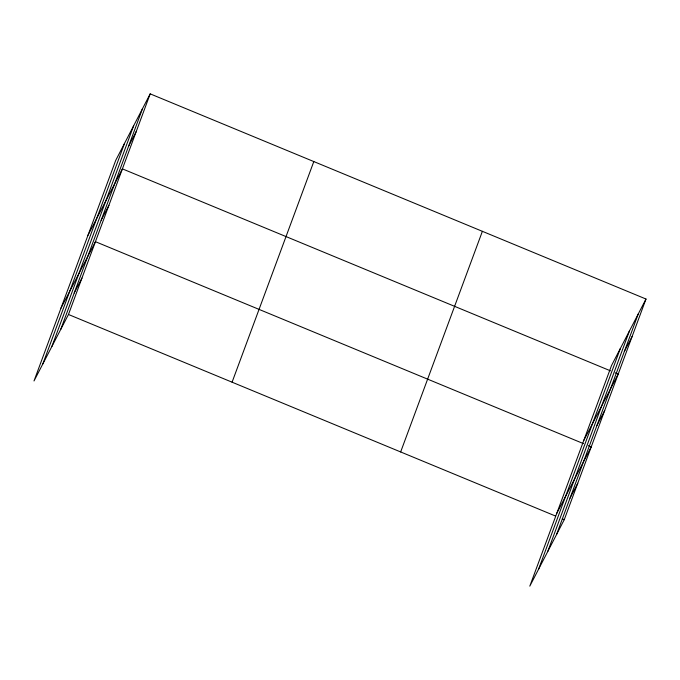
<?xml version="1.0" encoding="UTF-8"?>
<svg xmlns="http://www.w3.org/2000/svg" width="680" height="680" viewBox="0 0 680 680"><rect width="100%" height="100%" fill="white"/><g stroke="black" fill="none" stroke-linecap="round" stroke-linejoin="round"><path stroke-width="1.02" d="M42.814 363.97L124.55 143.344M51.901 346.443L133.629 125.817M60.716 329.443L142.443 108.817M150.195 93.857L115.736 160.344L34 380.97L68.468 314.483L150.195 93.857L646 299.03L564.264 519.656L529.805 586.143L611.533 365.517L646 299.03M232.084 382.185L313.811 161.559M400.656 451.945L482.383 231.319M538.619 569.135L620.347 348.508M547.697 551.616L629.433 330.99M556.512 534.608L638.248 313.981M128.554 146.319L136.306 131.359M87.941 235.356L122.408 168.869L610.419 370.812M101.167 220.226L108.919 205.275M60.971 308.168L95.438 241.68L583.448 443.623M74.197 293.037L81.948 278.077M624.351 351.492L632.102 336.532M583.746 440.529L618.213 374.043L615.289 372.827M596.972 425.399L604.724 410.44M556.775 513.34L591.243 446.845L588.319 445.638M570.001 498.21L577.754 483.25M68.468 314.483L555.5 516.027M562.317 518.848L564.264 519.656"/></g></svg>
